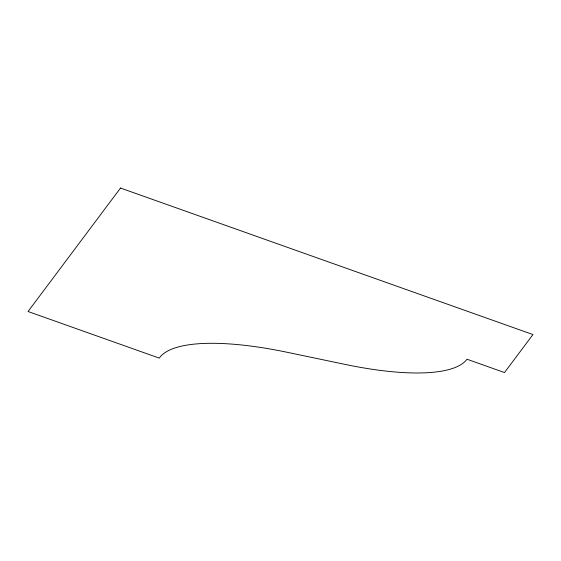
<?xml version="1.0" encoding="UTF-8"?>
<svg xmlns="http://www.w3.org/2000/svg" width="561" height="561" viewBox="0 0 561 561"><rect width="100%" height="100%" fill="white"/><g stroke="black" fill="none" stroke-linecap="round" stroke-linejoin="round"><path stroke-width="0.84" d="M120.517 188.04L28.05 311.502L159.282 358.121A187.949 53.064 18 0 1 287.302 352.315L344.861 364.355A179.772 50.756 18 0 0 467.004 359.229L504.5 372.546L532.95 334.559L120.517 188.04"/></g></svg>
